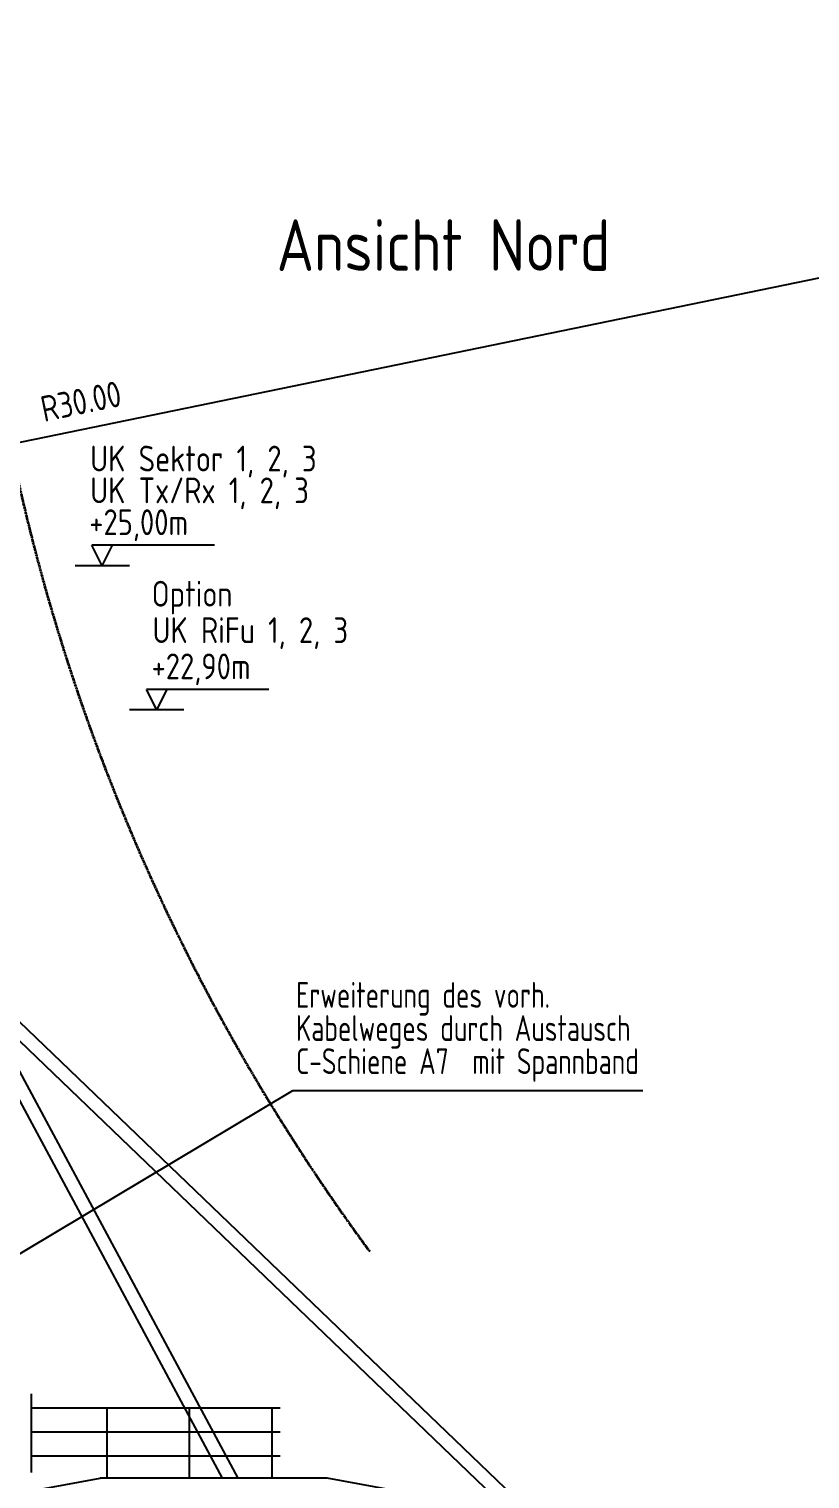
# Model space of a CAD drawing. Header units: millimetres. Extents: x -139278 to 641613, y -260926 to 217780.
# Drawn here: x 138500 to 149864, y 17022 to 38124 of the extents above; entities that cross this region are included whole.
import ezdxf
from ezdxf.enums import TextEntityAlignment as Align

# ---------------------------------------------------------------- set-up
doc = ezdxf.new("R2010")
doc.units = ezdxf.units.MM
doc.linetypes.add('ACAD_ISO09W100', pattern=[45, 24, -3, 6, -3, 6, -3])
doc.layers.add('10_30_Sektorantenne_MHA', color=21, linetype='Continuous', lineweight=25)
doc.layers.add('10_31_Blitzschutz_Erdung', color=30, linetype='ACAD_ISO09W100', lineweight=35)
doc.styles.add('ISOCP', font='ISOCP', dxfattribs={"width": 0.9})
doc.dimstyles.new('M_150', dxfattribs={"dimscale": 150, "dimtxt": 2.5, "dimasz": 2, "dimexe": 2, "dimexo": 2, "dimgap": 1, "dimtad": 1, "dimlfac": 0.001, "dimzin": 1, "dimdsep": 46, "dimtxsty": 'ISOCP', "dimblk": 'OBLIQUE', "dimcen": 2.5, "dimclrd": 256, "dimclre": 256, "dimclrt": 256, "dimadec": 0, "dimazin": 0, "dimtfac": 1, "dimtmove": 2, "dimatfit": 3, "dimfxl": 0, "dimtolj": 1, "dimtzin": 0, "dimarcsym": 0})

# ---------------------------------------------------------------- blocks, each defined once
blk = doc.blocks.new('_OBLIQUE')
at = {"color": 0, "linetype": 'ByBlock'}
blk.add_line((-0.5, -0.5), (0.5, 0.5), dxfattribs=at)
blk = doc.blocks.new('*D249')
at = {"lineweight": -2}
blk.add_line((167612, 38124), (138227, 32078), dxfattribs=at)
at = {"layer": 'Defpoints', "color": 0}
for p in [(167612, 38124), (138227, 32078)]:
    blk.add_point(p, dxfattribs=at)
at = {"lineweight": -2, "xscale": 300, "yscale": 300, "zscale": 300, "rotation": 191.6260807974529}
blk.add_blockref('_OBLIQUE', (138227, 32078), dxfattribs=at)
at = {"insert": (139256, 32706), "char_height": 375, "attachment_point": 5, "rotation": 11.6261, "style": 'ISOCP'}
blk.add_mtext('\\A1;R30.00', dxfattribs=at)

msp = doc.modelspace()

# ---------------------------------------------------------------- linework, layer by layer
for p, q in [((141196.729, 30612.264), (139415.697, 30612.264)), ((139565.697, 30312.264), (139415.697, 30612.264)), ((139565.697, 30312.264), (139715.697, 30612.264)), ((139960.797, 30312.264), (139170.297, 30312.264)), ((140359.777, 28214.195), (140209.777, 28514.195)), ((140509.777, 28514.195), (140209.777, 28514.195)), ((141990.809, 28514.195), (140209.777, 28514.195)), ((140359.777, 28214.195), (140509.777, 28514.195)), ((140754.877, 28214.195), (139964.377, 28214.195)), ((138115.571, 23912.264), (149853.593, 12639.115)), ((138115.571, 23634.966), (149607.128, 12598.521)), ((138115.571, 23412.264), (141536.507, 17032.264)), ((138115.571, 22989.03), (141309.57, 17032.264)), ((142156.507, 18052.264), (138536.507, 18052.264)), ((139636.507, 17032.264), (139636.507, 18052.264)), ((140836.507, 17032.264), (140836.507, 18052.264)), ((142036.507, 17032.264), (142036.507, 18052.264)), ((142156.507, 17702.264), (138536.507, 17702.264)), ((142156.507, 17352.264), (138536.507, 17352.264)), ((138536.507, 16852.264), (139536.507, 17032.264)), ((142836.507, 17032.264), (139536.507, 17032.264)), ((143836.507, 16852.264), (142836.507, 17032.264))]:
    msp.add_line(p, q)
at = {"ltscale": 5}
msp.add_line((138536.507, 17117.858), (138536.507, 18260.362), dxfattribs=at)
at = {"layer": '10_30_Sektorantenne_MHA'}
for p, q in [((136169.074, 18988.093), (142338.658, 22677.386)), ((142338.658, 22677.386), (147433.442, 22677.386))]:
    msp.add_line(p, q, dxfattribs=at)
at = {"layer": '10_31_Blitzschutz_Erdung'}
msp.add_arc((167611.671, 38124.026), 30000, 187.8816193, 216.3852968, dxfattribs=at)

# ---------------------------------------------------------------- texts
at = {"style": 'ISOCP', "width": 0.9}
for s, height, p in [('Ansicht Nord', 750, (142103.345, 34378.664)), ('UK Tx/Rx 1, 2, 3', 375, (139390.191, 31109.975)), ('+25,00m', 375, (139376.83, 30646.373)), ('Option', 375, (140284.786, 29605.057)), ('UK RiFu 1, 2, 3', 375, (140296.95, 29075.237)), ('+22,90m', 375, (140283.589, 28548.304))]:
    msp.add_text(s, height=height, dxfattribs=at).set_placement(p, align=Align.BOTTOM_LEFT)
at = {"layer": '10_30_Sektorantenne_MHA', "style": 'ISOCP', "width": 0.9}
msp.add_text('UK Sektor 1, 2, 3', height=375, dxfattribs=at).set_placement((139390.191, 31572.296), align=Align.BOTTOM_LEFT)
at = {"layer": '10_30_Sektorantenne_MHA', "style": 'ISOCP', "width": 0.8}
for s, p in [('Erweiterung des vorh.', (142384.014, 23879.486)), ('Kabelweges durch Austausch', (142384.014, 23397.312)), ('C-Schiene A7  mit Spannband', (142384.014, 22915.139))]:
    msp.add_text(s, height=375, dxfattribs=at).set_placement(p)

# ---------------------------------------------------------------- dimensions: what is measured, and where the dimension line sits
dim = msp.add_radius_dim(center=(167611.671, 38124.026), mpoint=(138227.163, 32078.312), dimstyle='M_150')
dim.commit()
dim.dimension.update_dxf_attribs({"geometry": '*D249', "text_midpoint": (139256.38, 32705.877), "dimtype": 164})

doc.saveas('drawing.dxf')
